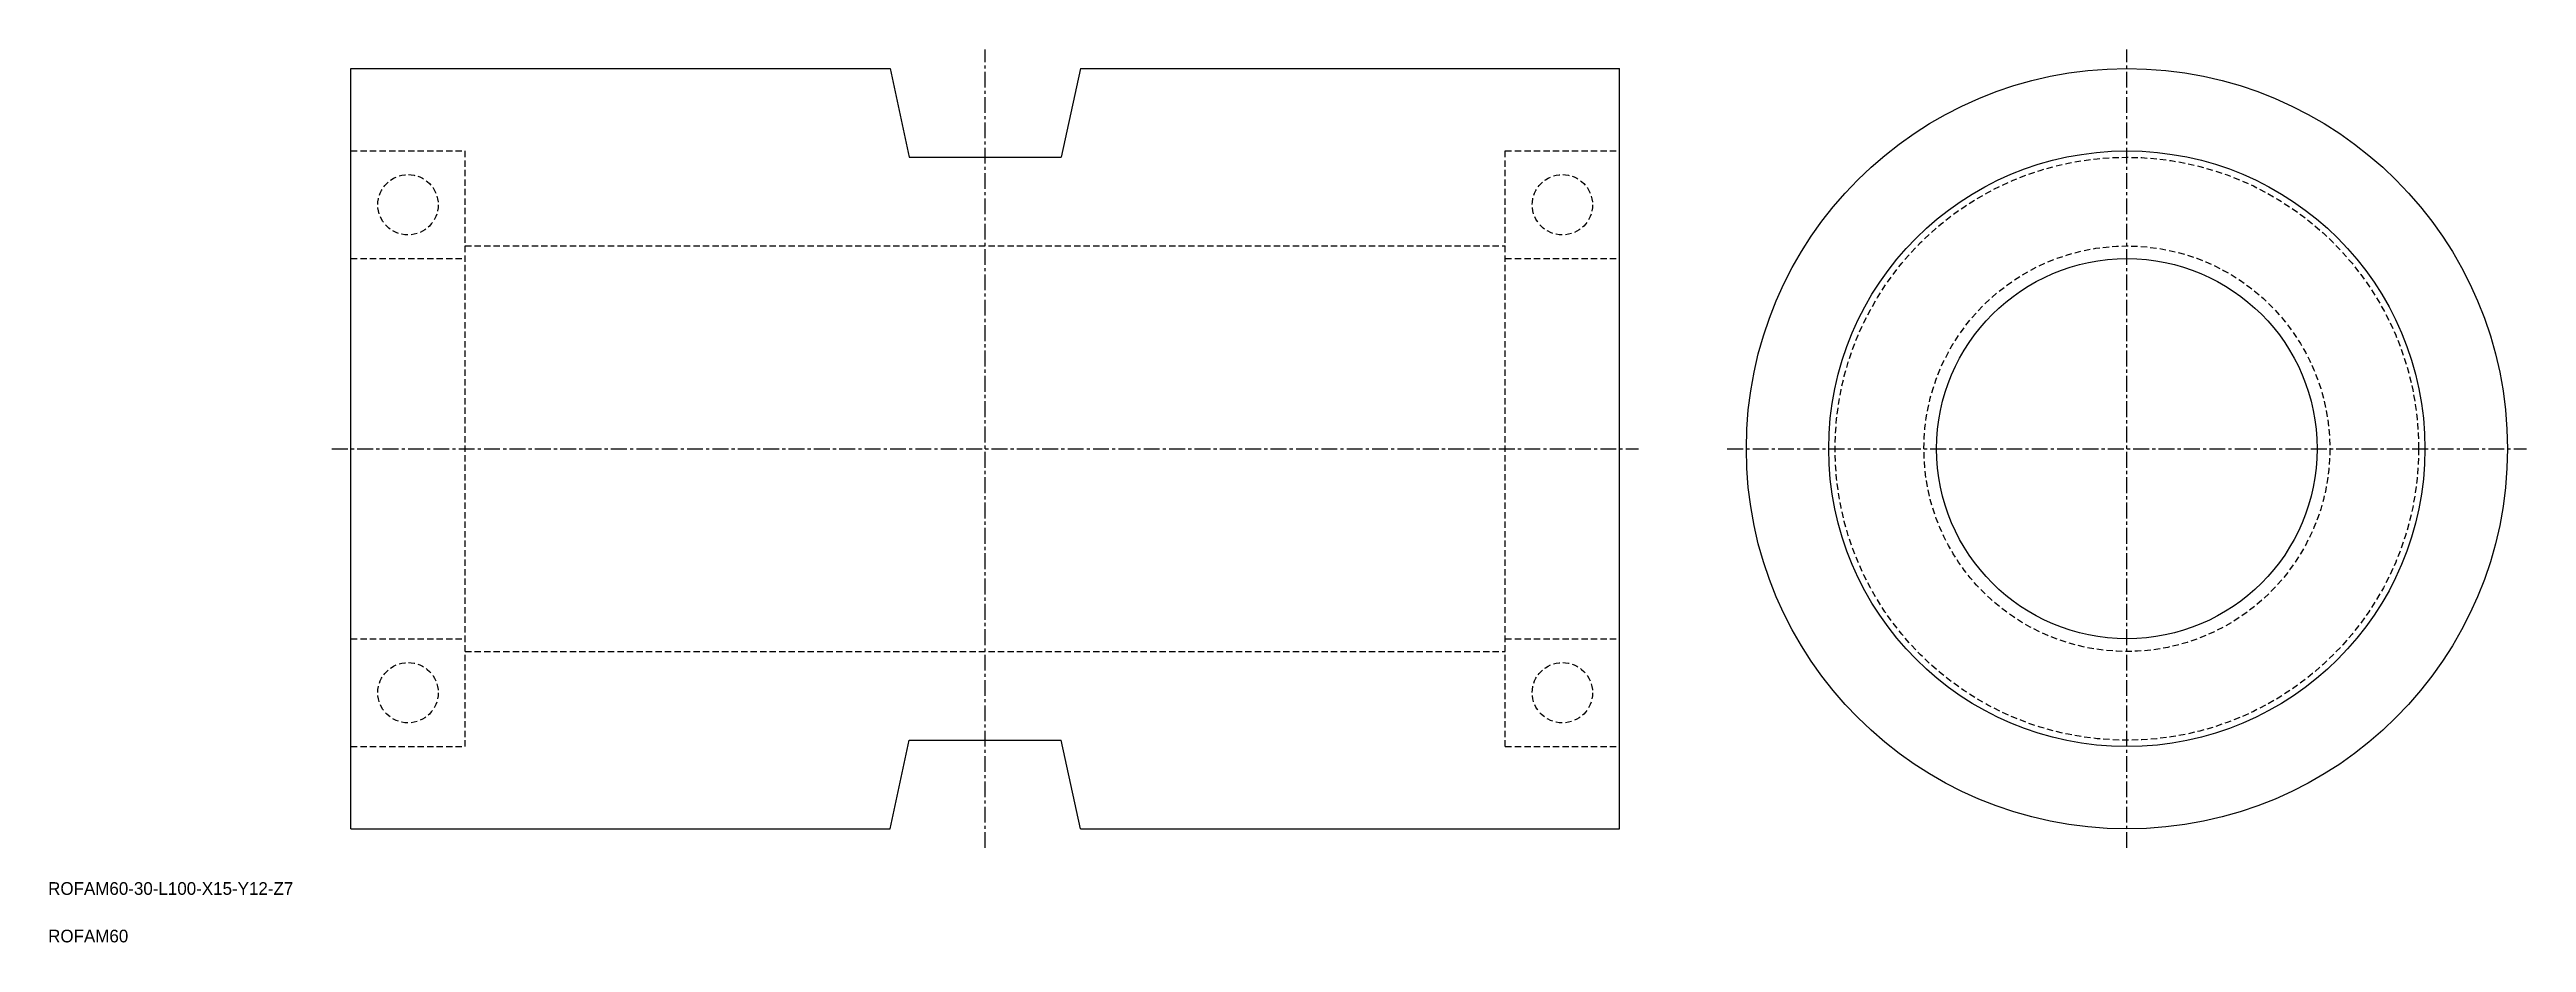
# Model space of a CAD drawing. Extents: x 3 to 198, y -13 to 57.
import ezdxf

# ---------------------------------------------------------------- set-up
doc = ezdxf.new("R2010")
doc.units = 0
doc.linetypes.add('CENTER', pattern=[2, 1.25, -0.25, 0.25, -0.25])
doc.linetypes.add('DASHED', pattern=[0.75, 0.5, -0.25])
doc.layers.get('0').update_dxf_attribs({"linetype": 'CONTINUOUS'})
doc.layers.add('CENTER', color=1, linetype='CENTER')

msp = doc.modelspace()

# ---------------------------------------------------------------- linework, layer by layer
at = {"color": 7, "linetype": 'CONTINUOUS'}
for p, q in [((26.37, -4.15), (26.37, 55.85)), ((26.37, 55.85), (68.87, 55.85)), ((68.87, 55.85), (70.37, 48.85)), ((83.87, 55.85), (82.37, 48.85)), ((83.87, 55.85), (126.37, 55.85)), ((126.37, -4.15), (126.37, 55.85)), ((70.37, 48.85), (82.37, 48.85)), ((68.87, -4.15), (70.37, 2.85)), ((70.37, 2.85), (82.37, 2.85)), ((83.87, -4.15), (82.37, 2.85)), ((26.37, -4.15), (68.87, -4.15)), ((83.87, -4.15), (126.37, -4.15))]:
    msp.add_line(p, q, dxfattribs=at)
at = {"color": 3, "linetype": 'DASHED'}
for p, q in [((26.37, 49.35), (35.37, 49.35)), ((35.37, 2.35), (35.37, 49.35)), ((117.37, 2.35), (117.37, 49.35)), ((117.37, 49.35), (126.37, 49.35)), ((35.37, 41.85), (117.37, 41.85)), ((26.37, 40.85), (35.37, 40.85)), ((117.37, 40.85), (126.37, 40.85)), ((26.37, 10.85), (35.37, 10.85)), ((35.37, 9.85), (117.37, 9.85)), ((117.37, 10.85), (126.37, 10.85)), ((26.37, 2.35), (35.37, 2.35)), ((117.37, 2.35), (126.37, 2.35))]:
    msp.add_line(p, q, dxfattribs=at)
at = {"color": 7, "linetype": 'CONTINUOUS'}
for radius in [30, 23.5, 15]:
    msp.add_circle((166.37, 25.85), radius, dxfattribs=at)
at = {"color": 3, "linetype": 'DASHED'}
for centre, radius in [((166.37, 25.85), 23), ((30.87, 45.1), 2.38), ((121.87, 45.1), 2.38), ((166.37, 25.85), 16), ((30.87, 6.6), 2.38), ((121.87, 6.6), 2.38)]:
    msp.add_circle(centre, radius, dxfattribs=at)
at = {"layer": 'CENTER', "color": 1, "linetype": 'CENTER'}
for p, q in [((76.37, -5.65), (76.37, 57.35)), ((166.37, -5.65), (166.37, 57.35)), ((24.87, 25.85), (127.87, 25.85)), ((134.87, 25.85), (197.87, 25.85))]:
    msp.add_line(p, q, dxfattribs=at)

# ---------------------------------------------------------------- texts
at = {"color": 7, "linetype": 'CONTINUOUS'}
for s, p in [('ROFAM60-30-L100-X15-Y12-Z7', (2.5, -9.35)), ('ROFAM60', (2.5, -13.1))]:
    msp.add_text(s, height=1, dxfattribs=at).set_placement(p)

doc.saveas('drawing.dxf')
